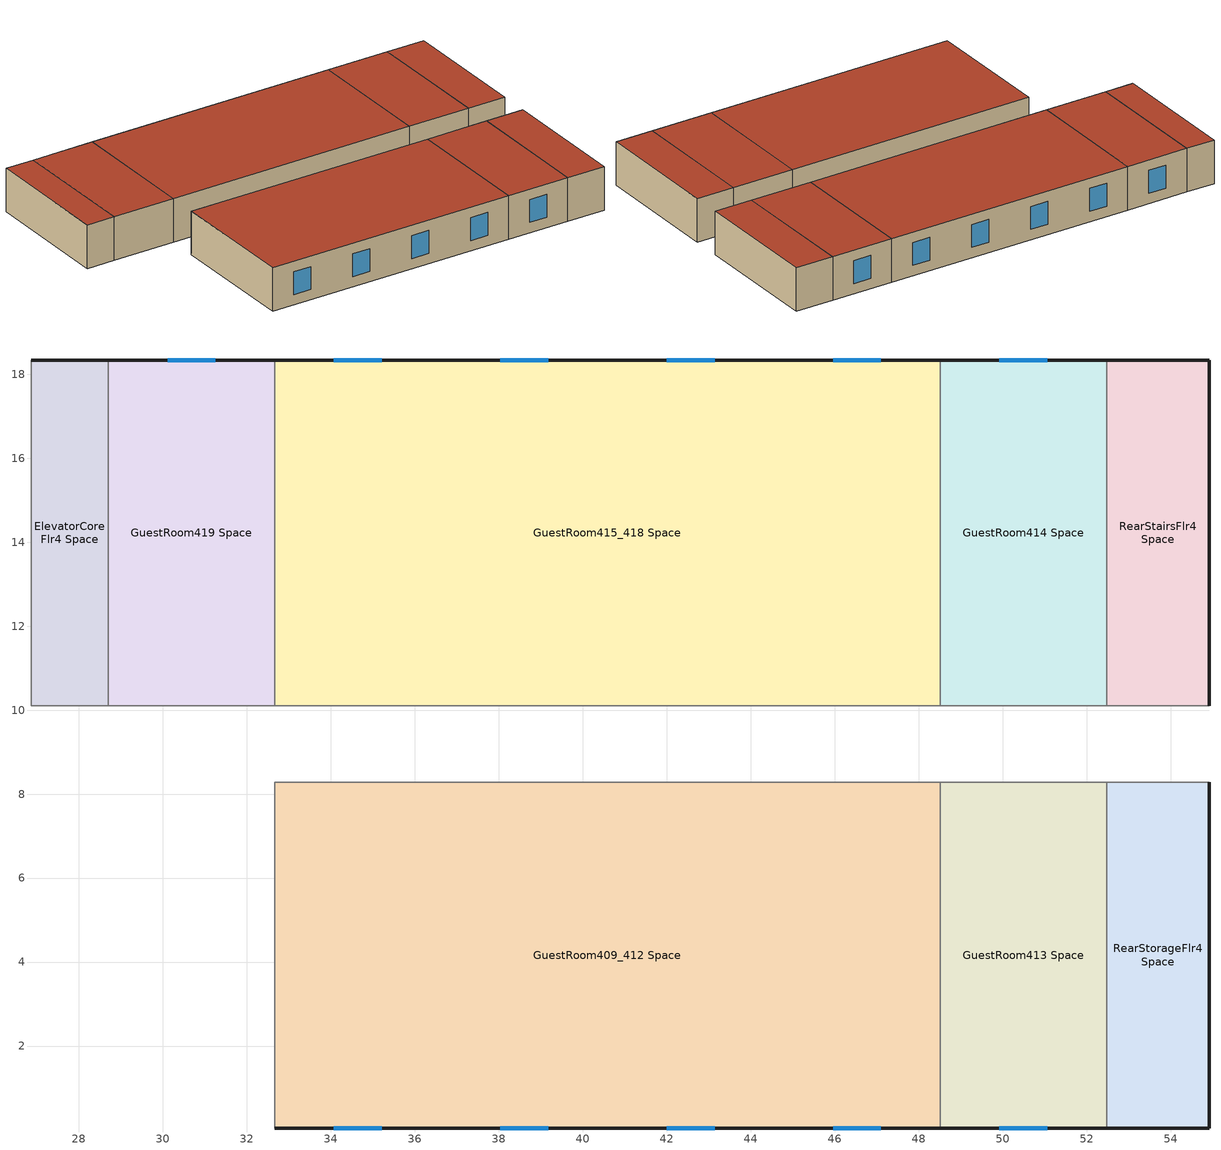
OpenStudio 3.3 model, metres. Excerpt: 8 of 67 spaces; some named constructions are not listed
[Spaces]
RearStorageFlr4 Space
 floor to RearStorageFlr3 Space (INT-FLOOR-TOPSIDE): 54.91,8.28 54.91,0.05 52.47,0.05 52.47,8.28 z8.84
 wall outside (Steel Frame Res Ext Wall): 52.47,0.05 54.91,0.05 54.91,8.28 z8.84:11.58
 wall to GuestRoom413 Space (int-walls): 52.47,8.28 52.47,0.05 z8.84:11.58
 wall to CorridorFlr4 Space (int-walls): 54.91,8.28 52.47,8.28 z8.84:11.58
 roof outside (IEAD Res Roof): 54.91,0.05 54.91,8.28 52.47,8.28 52.47,0.05 z11.58
RearStairsFlr4 Space
 floor to RearStairsFlr3 Space (INT-FLOOR-TOPSIDE): 54.91,18.34 54.91,10.11 52.47,10.11 52.47,18.34 z8.84
 wall outside (Steel Frame Res Ext Wall): 54.91,10.11 54.91,18.34 52.47,18.34 z8.84:11.58
 wall to CorridorFlr4 Space (int-walls): 52.47,10.11 54.91,10.11 z8.84:11.58
 wall to GuestRoom414 Space (int-walls): 52.47,18.34 52.47,10.11 z8.84:11.58
 roof outside (IEAD Res Roof): 54.91,10.11 54.91,18.34 52.47,18.34 52.47,10.11 z11.58
GuestRoom419 Space
 floor to GuestRoom319 Space (INT-FLOOR-TOPSIDE): 32.66,18.34 32.66,10.11 28.7,10.11 28.7,18.34 z8.84
 wall outside (Steel Frame Res Ext Wall): 32.66,18.34 28.7,18.34 z8.84:11.58
 wall to ElevatorCoreFlr4 Space (int-walls): 28.7,18.34 28.7,10.11 z8.84:11.58
 wall to GuestRoom415_418 Space (int-walls): 32.66,10.11 32.66,18.34 z8.84:11.58
 wall to CorridorFlr4 Space (int-walls): 28.7,10.11 32.66,10.11 z8.84:11.58
 window (Window Res Fixed): 31.25,18.34 30.11,18.34 z9.49:10.93
 roof outside (IEAD Res Roof): 32.66,10.11 32.66,18.34 28.7,18.34 28.7,10.11 z11.58
GuestRoom415_418 Space
 floor to GuestRoom315_318 Space (INT-FLOOR-TOPSIDE): 48.51,18.34 48.51,10.11 32.66,10.11 32.66,18.34 z8.84
 wall outside (Steel Frame Res Ext Wall): 48.51,18.34 32.66,18.34 z8.84:11.58
 wall to GuestRoom414 Space (int-walls): 48.51,10.11 48.51,18.34 z8.84:11.58
 wall to CorridorFlr4 Space (int-walls): 32.66,10.11 48.51,10.11 z8.84:11.58
 window (Window Res Fixed): 35.21,18.34 34.07,18.34 / 39.17,18.34 38.04,18.34 / 43.14,18.34 42,18.34 / 47.1,18.34 45.96,18.34 z9.49:10.93
 roof outside (IEAD Res Roof): 48.51,10.11 48.51,18.34 32.66,18.34 32.66,10.11 z11.58
GuestRoom414 Space
 floor to GuestRoom314 Space (INT-FLOOR-TOPSIDE): 52.47,18.34 52.47,10.11 48.51,10.11 48.51,18.34 z8.84
 wall outside (Steel Frame Res Ext Wall): 52.47,18.34 48.51,18.34 z8.84:11.58
 wall to CorridorFlr4 Space (int-walls): 48.51,10.11 52.47,10.11 z8.84:11.58
 window (Window Res Fixed): 51.06,18.34 49.92,18.34 z9.49:10.93
 roof outside (IEAD Res Roof): 52.47,10.11 52.47,18.34 48.51,18.34 48.51,10.11 z11.58
GuestRoom413 Space
 floor to GuestRoom313 Space (INT-FLOOR-TOPSIDE): 52.47,8.28 52.47,0.05 48.51,0.05 48.51,8.28 z8.84
 wall outside (Steel Frame Res Ext Wall): 48.51,0.05 52.47,0.05 z8.84:11.58
 wall to GuestRoom409_412 Space (int-walls): 48.51,8.28 48.51,0.05 z8.84:11.58
 wall to CorridorFlr4 Space (int-walls): 52.47,8.28 48.51,8.28 z8.84:11.58
 window (Window Res Fixed): 49.92,0.05 51.06,0.05 z9.49:10.93
 roof outside (IEAD Res Roof): 52.47,0.05 52.47,8.28 48.51,8.28 48.51,0.05 z11.58
GuestRoom409_412 Space
 floor to GuestRoom309_312 Space (INT-FLOOR-TOPSIDE): 48.51,8.28 48.51,0.05 32.66,0.05 32.66,8.28 z8.84
 wall outside (Steel Frame Res Ext Wall): 32.66,0.05 48.51,0.05 z8.84:11.58
 wall to GuestRoom406_408 Space (int-walls): 32.66,8.28 32.66,0.05 z8.84:11.58
 wall to CorridorFlr4 Space (int-walls): 48.51,8.28 32.66,8.28 z8.84:11.58
 window (Window Res Fixed): 45.96,0.05 47.1,0.05 / 42,0.05 43.14,0.05 / 38.04,0.05 39.17,0.05 / 34.07,0.05 35.21,0.05 z9.49:10.93
 roof outside (IEAD Res Roof): 48.51,0.05 48.51,8.28 32.66,8.28 32.66,0.05 z11.58
ElevatorCoreFlr4 Space
 floor to ElevatorCoreFlr3 Space (INT-FLOOR-TOPSIDE): 28.7,18.34 28.7,10.11 26.87,10.11 26.87,18.34 z8.84
 wall outside (Steel Frame Res Ext Wall): 28.7,18.34 26.87,18.34 z8.84:11.58
 wall to CorridorFlr4 Space (int-walls): 26.87,18.34 26.87,10.11 28.7,10.11 z8.84:11.58
 roof outside (IEAD Res Roof): 28.7,10.11 28.7,18.34 26.87,18.34 26.87,10.11 z11.58
[Schedule:Day]
EmployeeLounge_Ltg_Sch_DayProfile2; EmployeeLounge_Ltg_Sch_DayProfile1: 5, 0, 0, 6, 0, 0, 7, 0, 0, 8, 0, 0, 18, 0, 1, 19, 0, 0, 20, 0, 0, 22, 0, 0, 24, 0, 0
EmployeeLounge_Ltg_Sch_DayProfile4; LaundryRoom_Eqp_Elec_Sch_DayProfile3; LaundryRoom_Eqp_Gas_Sch_DayProfile3; Office_Eqp_Sch_DayProfile4; Office_Ltg_Sch_Base_DayProfile3; Office_Occ_Sch_DayProfile4; EmployeeLounge_Eqp_Sch_DayProfile4; EmployeeLounge_Occ_Sch_DayProfile4: 24, 0, 1
EmployeeLounge_Ltg_Sch_DayProfile3; LaundryRoom_Eqp_Elec_Sch_DayProfile2; LaundryRoom_Eqp_Gas_Sch_DayProfile2; Office_Eqp_Sch_DayProfile3; Office_Ltg_Sch_Base_DayProfile2; Office_Occ_Sch_DayProfile3; EmployeeLounge_Eqp_Sch_DayProfile3; EmployeeLounge_Occ_Sch_DayProfile3: 24, 0, 0
ExerciseRoom_Ltg_Sch_Base_DayProfile1: 6, 0, 0, 7, 0, 0, 22, 0, 1, 23, 0, 0, 24, 0, 0
LaundryRoom_Eqp_Elec_Sch_DayProfile1: 8, 0, 0, 16, 0, 1, 24, 0, 0
LaundryRoom_Eqp_Gas_Sch_DayProfile1: 9, 0, 0, 17, 0, 1, 24, 0, 0
Office_Eqp_Sch_DayProfile2: 5, 0, 0, 7, 0, 0, 8, 0, 0, 18, 0, 1, 22, 0, 0, 24, 0, 0
Office_Eqp_Sch_DayProfile1: 5, 0, 0, 7, 0, 0, 8, 0, 0, 12, 0, 1, 13, 0, 1, 17, 0, 1, 18, 0, 1, 20, 0, 1, 22, 0, 0, 24, 0, 0
Office_Ltg_Sch_Base_DayProfile1: 7, 0, 0, 8, 0, 1, 12, 0, 1, 13, 0, 1, 17, 0, 1, 18, 0, 1, 24, 0, 0
Office_Occ_Sch_DayProfile2: 7, 0, 0, 8, 0, 0, 17, 0, 0, 18, 0, 0, 24, 0, 0
Office_Occ_Sch_DayProfile1: 6, 0, 0, 7, 0, 0, 8, 0, 0, 12, 0, 1, 13, 0, 0, 17, 0, 1, 18, 0, 0, 19, 0, 0, 24, 0, 0
EmployeeLounge_Eqp_Sch_DayProfile2; EmployeeLounge_Eqp_Sch_DayProfile1: 5, 0, 0, 7, 0, 0, 8, 0, 0, 10, 0, 1, 12, 0, 1, 13, 0, 1, 18, 0, 1, 19, 0, 0, 20, 0, 0, 24, 0, 0
EmployeeLounge_Occ_Sch_DayProfile2: 5, 0, 0, 8, 0, 0, 12, 0, 0, 13, 0, 0, 18, 0, 0, 20, 0, 0, 24, 0, 0
EmployeeLounge_Occ_Sch_DayProfile1: 5, 0, 0, 7, 0, 0, 12, 0, 0, 13, 0, 1, 18, 0, 0, 20, 0, 0, 24, 0, 0
ExerciseRoom_Eqp_Sch_DayProfile1: 6, 0, 0, 7, 0, 0, 9, 0, 1, 12, 0, 0, 13, 0, 0, 16, 0, 0, 17, 0, 1, 19, 0, 0, 21, 0, 1, 23, 0, 0, 24, 0, 0
ExerciseRoom_Occ_Sch_DayProfile1: 6, 0, 0, 7, 0, 0, 11, 0, 1, 12, 0, 0, 13, 0, 0, 22, 0, 1, 23, 0, 0, 24, 0, 0
BLDG_ELEVATORS_DayProfile1: 4, 0, 0, 5, 0, 0, 6, 0, 0, 7, 0, 0, 9, 0, 0, 10, 0, 0, 16, 0, 0, 17, 0, 0, 19, 0, 0, 21, 0, 0, 22, 0, 0, 23, 0, 0, 24, 0, 0
